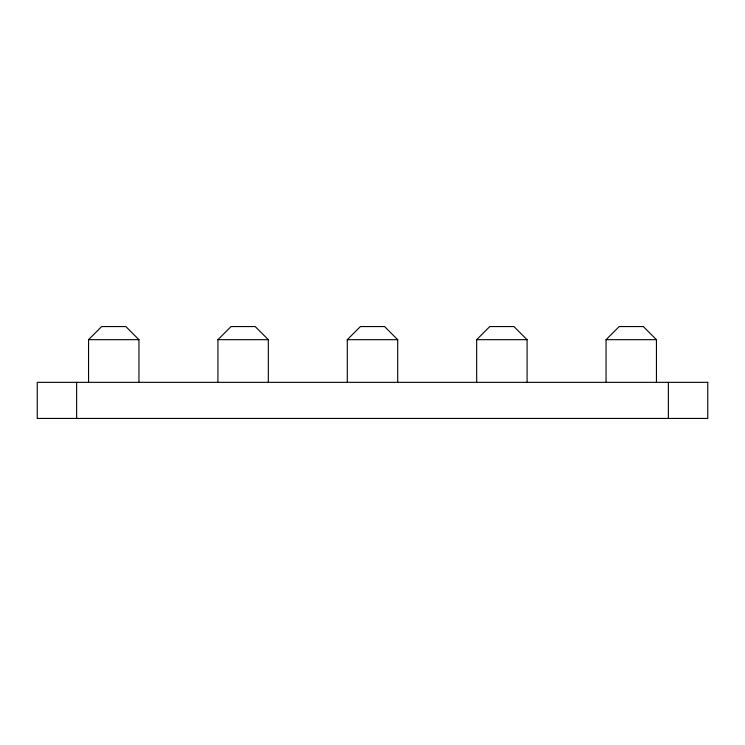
<?xml version="1.0" encoding="UTF-8"?>
<svg xmlns="http://www.w3.org/2000/svg" width="745" height="745" viewBox="0 0 745 745"><rect width="100%" height="100%" fill="white"/><g stroke="black" fill="none" stroke-linecap="round" stroke-linejoin="round"><path stroke-width="1.12" d="M88.553 382.055L88.553 339.683L101.674 326.561L125.831 326.561L138.952 339.683L138.952 382.055M217.922 382.055L217.922 339.683L231.052 326.561L255.2 326.561L268.33 339.683L268.33 382.055M347.3 382.055L347.3 339.683L360.422 326.561L384.578 326.561L397.7 339.683L397.7 382.055M476.67 382.055L476.67 339.683L489.8 326.561L513.948 326.561L527.078 339.683L527.078 382.055M606.048 382.055L606.048 339.683L619.169 326.561L643.326 326.561L656.447 339.683L656.447 382.055M88.553 339.683L138.952 339.683M217.922 339.683L268.33 339.683M347.3 339.683L397.7 339.683M476.67 339.683L527.078 339.683M606.048 339.683L656.447 339.683M668.367 382.343L668.367 418.439M76.633 382.343L76.633 418.439M707.75 382.343L37.25 382.343L37.25 418.439L707.75 418.439L707.75 382.343"/></g></svg>
